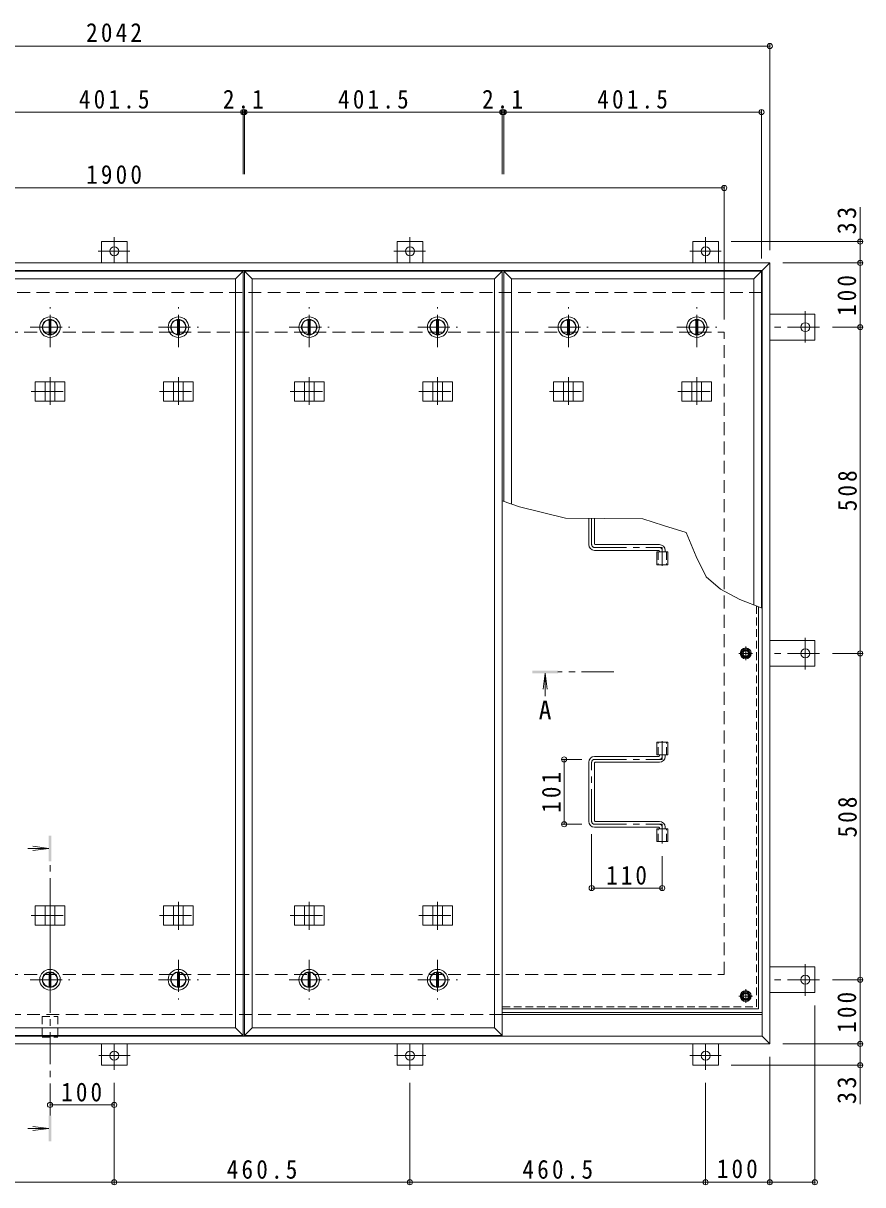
# Model space of a CAD drawing. Units: millimetres at full size, sheet at 1:10. Extents: x -2686 to 2781, y -1962 to 1908.
# Drawn here: x -1503 to -196, y -346 to 1462 of the extents above; entities that cross this region are included whole.
import ezdxf
from ezdxf.enums import TextEntityAlignment as Align

# ---------------------------------------------------------------- set-up
doc = ezdxf.new("R2010")
doc.units = ezdxf.units.MM
doc.header["$LTSCALE"] = 10
doc.header["$PDMODE"] = 32
doc.header["$PDSIZE"] = 8
for name, pattern in [('CHAIN1', [8, 5, -1, 1, -1]), ('DASHED1', [1.8, 1.2, -0.6]), ('DASHED2', [3, 2, -1])]:
    doc.linetypes.add(name, pattern=pattern)
for name, color, linetype, lineweight in [('0-1_躯体', 2, 'DASHED2', 9), ('0-2_仕上', 4, 'Continuous', 9), ('0-3_建具', 4, 'Continuous', 9), ('0-5_寸法', 7, 'Continuous', 9), ('0-6_ハッチ', 6, 'Continuous', 9), ('0-7', 5, 'Continuous', 5), ('0-A', 3, 'CHAIN1', 9), ('0-B', 2, 'Continuous', 9), ('0-C', 2, 'Continuous', 9), ('0-E', 3, 'Continuous', 9), ('0-F', 7, 'Continuous', 9)]:
    doc.layers.add(name, color=color, linetype=linetype, lineweight=lineweight)
doc.styles.add('ＭＳ ゴシック', font='')
doc.styles.get('ＭＳ ゴシック').set_extended_font_data('MS Gothic')

msp = doc.modelspace()

# ---------------------------------------------------------------- linework, layer by layer
at = {"layer": '0-1_躯体'}
for p, q in [((-352.35, 1042.92), (-2370.35, 1042.92)), ((-2311.35, 980.92), (-411.35, 980.92)), ((-411.35, -19.08), (-411.35, 980.92)), ((-2311.35, -19.08), (-411.35, -19.08)), ((-756.97, -81.08), (-2370.35, -81.08))]:
    msp.add_line(p, q, dxfattribs=at)
at = {"layer": '0-1_躯体', "linetype": 'Continuous'}
msp.add_line((-352.35, -81.08), (-756.97, -81.08), dxfattribs=at)
at = {"layer": '0-2_仕上'}
for p, q in [((-1160.6, -114.08), (-1160.6, 1075.92)), ((-1158.47, -114.08), (-1158.47, 1075.92)), ((-756.97, -114.08), (-756.97, 1075.92)), ((-754.85, 717.95), (-754.85, 1075.92)), ((-353.35, 551.69), (-353.35, 1075.92)), ((-1172.6, -102.08), (-1172.6, 1063.92)), ((-1146.47, -102.08), (-1146.47, 1063.92)), ((-768.97, -102.08), (-768.97, 1063.92)), ((-742.85, 713.62), (-742.85, 1063.92)), ((-365.35, 556.34), (-365.35, 1063.92)), ((-690.35, 450.09), (-693.61, 425.3)), ((-690.35, 450.09), (-690.35, 414.48)), ((-690.35, 450.09), (-687.08, 425.3)), ((-1463.35, 177.46), (-1496.12, 177.46)), ((-1463.35, 177.46), (-1488.13, 180.73)), ((-1463.35, 177.46), (-1488.13, 174.2)), ((-1463.35, -258.73), (-1496.12, -258.73)), ((-1463.35, -258.73), (-1488.13, -255.47)), ((-1463.35, -258.73), (-1488.13, -261.99))]:
    msp.add_line(p, q, dxfattribs=at)
at = {"layer": '0-2_仕上', "color": 3}
for p, q in [((-516.5, 638.92), (-516.5, 618.92)), ((-516.5, 638.92), (-499.2, 638.92)), ((-499.2, 638.92), (-499.2, 618.92)), ((-516.5, 618.92), (-499.2, 618.92)), ((-516.5, 322.92), (-516.5, 342.92)), ((-516.5, 342.92), (-499.2, 342.92)), ((-499.2, 322.92), (-499.2, 342.92)), ((-516.5, 322.92), (-499.2, 322.92)), ((-516.5, 187.92), (-516.5, 207.92)), ((-516.5, 207.92), (-499.2, 207.92)), ((-499.2, 187.92), (-499.2, 207.92)), ((-516.5, 187.92), (-499.2, 187.92))]:
    msp.add_line(p, q, dxfattribs=at)
at = {"layer": '0-2_仕上', "color": 3, "linetype": 'DASHED1'}
for p, q in [((-514.2, 638.92), (-514.2, 618.92)), ((-501.5, 638.92), (-501.5, 618.92)), ((-514.2, 322.92), (-514.2, 342.92)), ((-501.5, 322.92), (-501.5, 342.92)), ((-514.2, 187.92), (-514.2, 207.92)), ((-501.5, 187.92), (-501.5, 207.92))]:
    msp.add_line(p, q, dxfattribs=at)
at = {"layer": '0-2_仕上', "linetype": 'CHAIN1'}
for p, q in [((-583.51, 452.09), (-670.35, 452.09)), ((-1461.35, -238.73), (-1461.35, 157.46))]:
    msp.add_line(p, q, dxfattribs=at)
at = {"layer": '0-2_仕上'}
for points in [[(-1172.6, 1063.92), (-1160.6, 1075.92), (-1562.1, 1075.92)], [(-1172.6, 1063.92), (-1550.1, 1063.92), (-1562.1, 1075.92)], [(-768.97, 1063.92), (-756.97, 1075.92), (-1158.47, 1075.92)], [(-768.97, 1063.92), (-1146.47, 1063.92), (-1158.47, 1075.92)], [(-365.35, 1063.92), (-353.35, 1075.92), (-754.85, 1075.92)], [(-365.35, 1063.92), (-742.85, 1063.92), (-754.85, 1075.92)], [(-1550.1, -102.08), (-1562.1, -114.08), (-1160.6, -114.08)], [(-1550.1, -102.08), (-1172.6, -102.08), (-1160.6, -114.08)], [(-1146.47, -102.08), (-1158.47, -114.08), (-756.97, -114.08)], [(-1146.47, -102.08), (-768.97, -102.08), (-756.97, -114.08)]]:
    msp.add_lwpolyline(points, dxfattribs=at)
for points in [[(-710.35, 450.09), (-710.35, 454.09), (-670.35, 450.09), (-670.35, 454.09)], [(-1459.35, 197.46), (-1463.35, 197.46), (-1459.35, 157.46), (-1463.35, 157.46)], [(-1463.35, -278.73), (-1459.35, -278.73), (-1463.35, -238.73), (-1459.35, -238.73)]]:
    msp.add_solid(points, dxfattribs=at)
at = {"layer": '0-3_建具', "color": 2}
for p, q in [((-340.35, 1088.92), (-2382.35, 1088.92)), ((-340.35, 1088.92), (-352.35, 1076.92)), ((-340.35, -127.08), (-340.35, 1088.92)), ((-352.35, 1076.92), (-2370.35, 1076.92)), ((-352.35, -115.08), (-352.35, 1076.92)), ((-352.35, -81.08), (-756.97, -81.08)), ((-352.35, -115.08), (-2370.35, -115.08)), ((-340.35, -127.08), (-352.35, -115.08)), ((-340.35, -127.08), (-2382.35, -127.08))]:
    msp.add_line(p, q, dxfattribs=at)
at = {"layer": '0-3_建具', "linetype": 'CHAIN1'}
for p, q in [((-1461.35, 911.04), (-1461.35, 867.8)), ((-1261.35, 911.04), (-1261.35, 867.8)), ((-1057.72, 911.04), (-1057.72, 867.8)), ((-857.72, 911.04), (-857.72, 867.8)), ((-654.1, 911.04), (-654.1, 867.8)), ((-454.1, 911.04), (-454.1, 867.8)), ((-1490.76, 888.92), (-1431.94, 888.92)), ((-1290.76, 888.92), (-1231.94, 888.92)), ((-1087.13, 888.92), (-1028.31, 888.92)), ((-887.13, 888.92), (-828.31, 888.92)), ((-683.51, 888.92), (-624.69, 888.92)), ((-483.51, 888.92), (-424.69, 888.92)), ((-1461.35, 50.81), (-1461.35, 94.04)), ((-1261.35, 50.81), (-1261.35, 94.04)), ((-1057.72, 50.81), (-1057.72, 94.04)), ((-857.72, 50.81), (-857.72, 94.04)), ((-1490.76, 72.92), (-1431.94, 72.92)), ((-1290.76, 72.92), (-1231.94, 72.92)), ((-1087.13, 72.92), (-1028.31, 72.92)), ((-887.13, 72.92), (-828.31, 72.92))]:
    msp.add_line(p, q, dxfattribs=at)
at = {"layer": '0-3_建具'}
for p, q in [((-1484.44, 903.92), (-1484.44, 873.92)), ((-1484.44, 903.92), (-1438.26, 903.92)), ((-1468.85, 903.92), (-1468.85, 873.92)), ((-1453.85, 903.92), (-1453.85, 873.92)), ((-1438.26, 903.92), (-1438.26, 873.92)), ((-1284.44, 903.92), (-1284.44, 873.92)), ((-1284.44, 903.92), (-1238.26, 903.92)), ((-1268.85, 903.92), (-1268.85, 873.92)), ((-1253.85, 903.92), (-1253.85, 873.92)), ((-1238.26, 903.92), (-1238.26, 873.92)), ((-1080.81, 903.92), (-1080.81, 873.92)), ((-1080.81, 903.92), (-1034.63, 903.92)), ((-1065.22, 903.92), (-1065.22, 873.92)), ((-1050.22, 903.92), (-1050.22, 873.92)), ((-1034.63, 903.92), (-1034.63, 873.92)), ((-880.81, 903.92), (-880.81, 873.92)), ((-880.81, 903.92), (-834.63, 903.92)), ((-865.22, 903.92), (-865.22, 873.92)), ((-850.22, 903.92), (-850.22, 873.92)), ((-834.63, 903.92), (-834.63, 873.92)), ((-677.19, 903.92), (-677.19, 873.92)), ((-677.19, 903.92), (-631.01, 903.92)), ((-661.6, 903.92), (-661.6, 873.92)), ((-646.6, 903.92), (-646.6, 873.92)), ((-631.01, 903.92), (-631.01, 873.92)), ((-477.19, 903.92), (-477.19, 873.92)), ((-477.19, 903.92), (-431.01, 903.92)), ((-461.6, 903.92), (-461.6, 873.92)), ((-446.6, 903.92), (-446.6, 873.92)), ((-431.01, 903.92), (-431.01, 873.92)), ((-1484.44, 873.92), (-1438.26, 873.92)), ((-1284.44, 873.92), (-1238.26, 873.92)), ((-1080.81, 873.92), (-1034.63, 873.92)), ((-880.81, 873.92), (-834.63, 873.92)), ((-677.19, 873.92), (-631.01, 873.92)), ((-477.19, 873.92), (-431.01, 873.92)), ((-1484.44, 57.92), (-1484.44, 87.92)), ((-1484.44, 87.92), (-1438.26, 87.92)), ((-1468.85, 57.92), (-1468.85, 87.92)), ((-1453.85, 57.92), (-1453.85, 87.92)), ((-1438.26, 57.92), (-1438.26, 87.92)), ((-1284.44, 57.92), (-1284.44, 87.92)), ((-1284.44, 87.92), (-1238.26, 87.92)), ((-1268.85, 57.92), (-1268.85, 87.92)), ((-1253.85, 57.92), (-1253.85, 87.92)), ((-1238.26, 57.92), (-1238.26, 87.92)), ((-1080.81, 57.92), (-1080.81, 87.92)), ((-1080.81, 87.92), (-1034.63, 87.92)), ((-1065.22, 57.92), (-1065.22, 87.92)), ((-1050.22, 57.92), (-1050.22, 87.92)), ((-1034.63, 57.92), (-1034.63, 87.92)), ((-880.81, 57.92), (-880.81, 87.92)), ((-880.81, 87.92), (-834.63, 87.92)), ((-865.22, 57.92), (-865.22, 87.92)), ((-850.22, 57.92), (-850.22, 87.92)), ((-834.63, 57.92), (-834.63, 87.92)), ((-1484.44, 57.92), (-1438.26, 57.92)), ((-1284.44, 57.92), (-1238.26, 57.92)), ((-1080.81, 57.92), (-1034.63, 57.92)), ((-880.81, 57.92), (-834.63, 57.92))]:
    msp.add_line(p, q, dxfattribs=at)
at = {"layer": '0-5_寸法'}
for p, q in [((-199.63, 1122.12), (-199.63, 1175.88)), ((-730.46, 709.15), (-756.97, 718.72)), ((-658.54, 691.46), (-730.46, 709.15)), ((-199.63, -160.28), (-199.63, -220.62))]:
    msp.add_line(p, q, dxfattribs=at)
msp.add_lwpolyline([(-352.35, 551.31), (-386.89, 564.68), (-417.12, 581.1), (-439.69, 600.34), (-455.05, 631.79), (-470.86, 669.25), (-505.83, 679.94), (-538.38, 690.74), (-658.54, 691.46)], dxfattribs=at)
at = {"layer": '0-5_寸法', "linetype": 'DASHED1'}
for points in [[(-1473.65, -84.28), (-1449.05, -84.28), (-1449.05, -116.28)], [(-1473.65, -84.28), (-1473.65, -116.28), (-1449.05, -116.28)]]:
    msp.add_lwpolyline(points, dxfattribs=at)
at = {"layer": '0-6_ハッチ'}
for p, q in [((-622.35, 691.25), (-622.35, 650.42)), ((-613.35, 691.19), (-613.35, 651.42)), ((-513.35, 641.42), (-613.35, 641.42)), ((-612.35, 650.42), (-512.35, 650.42)), ((-512.35, 640.42), (-512.35, 638.92)), ((-503.35, 641.42), (-503.35, 638.92)), ((-622.35, 219.42), (-622.35, 311.42)), ((-513.35, 320.42), (-613.35, 320.42)), ((-613.35, 220.42), (-613.35, 310.42)), ((-612.35, 311.42), (-512.35, 311.42)), ((-512.35, 321.42), (-512.35, 322.92)), ((-503.35, 320.42), (-503.35, 322.92)), ((-612.35, 219.42), (-512.35, 219.42)), ((-513.35, 210.42), (-613.35, 210.42)), ((-512.35, 209.42), (-512.35, 207.92)), ((-503.35, 210.42), (-503.35, 207.92)), ((-756.97, -78.08), (-352.35, -78.08)), ((-756.97, -81.08), (-352.35, -81.08))]:
    msp.add_line(p, q, dxfattribs=at)
at = {"layer": '0-6_ハッチ', "linetype": 'CHAIN1'}
for p, q in [((-617.85, 691.22), (-617.85, 650.43)), ((-613.34, 645.92), (-507.85, 645.92)), ((-507.85, 617.54), (-507.85, 645.92)), ((-507.85, 344.3), (-507.85, 315.92)), ((-617.85, 219.43), (-617.85, 311.41)), ((-613.34, 315.92), (-507.85, 315.92)), ((-613.34, 214.92), (-507.85, 214.92)), ((-507.85, 185.04), (-507.85, 214.92))]:
    msp.add_line(p, q, dxfattribs=at)
at = {"layer": '0-6_ハッチ'}
for centre, radius, start, end in [((-612.35, 651.42), 1, 180, 270), ((-613.35, 650.42), 9, 180, 270), ((-513.35, 640.42), 1, 0, 90), ((-512.35, 641.42), 9, 0, 90), ((-613.35, 311.42), 9, 90, 180), ((-612.35, 310.42), 1, 90, 180), ((-513.35, 321.42), 1, 270, 0), ((-512.35, 320.42), 9, 270, 0), ((-613.35, 219.42), 9, 180, 270), ((-612.35, 220.42), 1, 180, 270), ((-512.35, 210.42), 9, 0, 90), ((-513.35, 209.42), 1, 0, 90)]:
    msp.add_arc(centre, radius, start, end, dxfattribs=at)
at = {"layer": '0-6_ハッチ', "linetype": 'CHAIN1'}
for centre, radius, start, end in [((-613.34, 650.43), 4.51, 180, 270), ((-512.35, 641.42), 4.5, 360, 89.70431), ((-613.34, 311.41), 4.51, 90, 180), ((-512.35, 320.42), 4.5, 270.29569, 0), ((-613.34, 219.43), 4.51, 180, 270), ((-512.35, 210.42), 4.5, 0, 89.70431)]:
    msp.add_arc(centre, radius, start, end, dxfattribs=at)
at = {"layer": '0-7'}
for centre, radius in [((-377.85, 480.92), 5), ((-377.85, 480.92), 4.19), ((-377.85, -52.58), 5), ((-377.85, -52.58), 4.19)]:
    msp.add_circle(centre, radius, dxfattribs=at)
at = {"layer": '0-A', "linetype": 'DASHED1'}
for p in [(-361.05, 554.68), (-756.97, -69.38)]:
    msp.add_line(p, (-361.05, -69.38), dxfattribs=at)
at = {"layer": '0-A', "linetype": 'Continuous'}
for q in [(-357.85, 553.44), (-756.97, -72.58)]:
    msp.add_line((-357.85, -72.58), q, dxfattribs=at)
at = {"layer": '0-A'}
for p, q in [((-377.85, 470.24), (-377.85, 491.6)), ((-367.17, 480.92), (-388.53, 480.92)), ((-367.17, -52.58), (-388.53, -52.58)), ((-377.85, -63.26), (-377.85, -41.9))]:
    msp.add_line(p, q, dxfattribs=at)
at = {"layer": '0-B'}
for p, q in [((-385.35, 480.92), (-381.6, 487.42)), ((-381.6, 487.42), (-374.1, 487.42)), ((-370.35, 480.92), (-374.1, 487.42)), ((-370.35, 480.92), (-374.1, 474.42)), ((-385.35, -52.58), (-381.6, -46.08)), ((-381.6, -46.08), (-374.1, -46.08)), ((-370.35, -52.58), (-374.1, -46.08)), ((-370.35, -52.58), (-374.1, -59.08))]:
    msp.add_line(p, q, dxfattribs=at)
for points in [[(-385.35, 480.92), (-381.6, 474.42), (-374.1, 474.42)], [(-385.35, -52.58), (-381.6, -59.08), (-374.1, -59.08)]]:
    msp.add_lwpolyline(points, dxfattribs=at)
for centre, radius in [((-377.85, 480.92), 8.5), ((-377.85, 480.92), 6.5), ((-377.85, -52.58), 8.5), ((-377.85, -52.58), 6.5)]:
    msp.add_circle(centre, radius, dxfattribs=at)
at = {"layer": '0-C', "linetype": 'CHAIN1'}
for p, q in [((-1461.35, 957.92), (-1461.35, 1019.92)), ((-1261.35, 957.92), (-1261.35, 1019.92)), ((-1057.72, 957.92), (-1057.72, 1019.92)), ((-857.72, 957.92), (-857.72, 1019.92)), ((-654.1, 957.92), (-654.1, 1019.92)), ((-454.1, 957.92), (-454.1, 1019.92)), ((-1492.35, 988.92), (-1430.35, 988.92)), ((-1292.35, 988.92), (-1230.35, 988.92)), ((-1088.72, 988.92), (-1026.72, 988.92)), ((-888.72, 988.92), (-826.72, 988.92)), ((-685.1, 988.92), (-623.1, 988.92)), ((-485.1, 988.92), (-423.1, 988.92)), ((-1461.35, 3.92), (-1461.35, -58.08)), ((-1261.35, 3.92), (-1261.35, -58.08)), ((-1057.72, 3.92), (-1057.72, -58.08)), ((-857.72, 3.92), (-857.72, -58.08)), ((-1492.35, -27.08), (-1430.35, -27.08)), ((-1292.35, -27.08), (-1230.35, -27.08)), ((-1088.72, -27.08), (-1026.72, -27.08)), ((-888.72, -27.08), (-826.72, -27.08))]:
    msp.add_line(p, q, dxfattribs=at)
at = {"layer": '0-C'}
for p, q in [((-1462.85, 1000.33), (-1462.85, 977.52)), ((-1459.85, 1000.33), (-1459.85, 977.52)), ((-1262.85, 1000.33), (-1262.85, 977.52)), ((-1259.85, 1000.33), (-1259.85, 977.52)), ((-1059.22, 1000.33), (-1059.22, 977.52)), ((-1056.22, 1000.33), (-1056.22, 977.52)), ((-859.22, 1000.33), (-859.22, 977.52)), ((-856.22, 1000.33), (-856.22, 977.52)), ((-655.6, 1000.33), (-655.6, 977.52)), ((-652.6, 1000.33), (-652.6, 977.52)), ((-455.6, 1000.33), (-455.6, 977.52)), ((-452.6, 1000.33), (-452.6, 977.52)), ((-1462.85, -38.48), (-1462.85, -15.67)), ((-1459.85, -38.48), (-1459.85, -15.67)), ((-1262.85, -38.48), (-1262.85, -15.67)), ((-1259.85, -38.48), (-1259.85, -15.67)), ((-1059.22, -38.48), (-1059.22, -15.67)), ((-1056.22, -38.48), (-1056.22, -15.67)), ((-859.22, -38.48), (-859.22, -15.67)), ((-856.22, -38.48), (-856.22, -15.67))]:
    msp.add_line(p, q, dxfattribs=at)
for centre, radius in [((-1461.35, 988.92), 16), ((-1461.35, 988.92), 12), ((-1461.35, 988.92), 11.5), ((-1261.35, 988.92), 16), ((-1261.35, 988.92), 12), ((-1261.35, 988.92), 11.5), ((-1057.72, 988.92), 16), ((-1057.72, 988.92), 12), ((-1057.72, 988.92), 11.5), ((-857.72, 988.92), 16), ((-857.72, 988.92), 12), ((-857.72, 988.92), 11.5), ((-654.1, 988.92), 16), ((-654.1, 988.92), 12), ((-654.1, 988.92), 11.5), ((-454.1, 988.92), 16), ((-454.1, 988.92), 12), ((-454.1, 988.92), 11.5), ((-1461.35, -27.08), 16), ((-1461.35, -27.08), 12), ((-1461.35, -27.08), 11.5), ((-1261.35, -27.08), 16), ((-1261.35, -27.08), 12), ((-1261.35, -27.08), 11.5), ((-1057.72, -27.08), 16), ((-1057.72, -27.08), 12), ((-1057.72, -27.08), 11.5), ((-857.72, -27.08), 16), ((-857.72, -27.08), 12), ((-857.72, -27.08), 11.5)]:
    msp.add_circle(centre, radius, dxfattribs=at)
at = {"layer": '0-E'}
for p, q in [((-1381.35, 1088.92), (-1381.35, 1122.12)), ((-1381.35, 1122.12), (-1341.35, 1122.12)), ((-1341.35, 1088.92), (-1341.35, 1122.12)), ((-920.85, 1088.92), (-920.85, 1122.12)), ((-920.85, 1122.12), (-880.85, 1122.12)), ((-880.85, 1088.92), (-880.85, 1122.12)), ((-460.35, 1122.12), (-420.35, 1122.12)), ((-460.35, 1088.92), (-460.35, 1122.12)), ((-420.35, 1088.92), (-420.35, 1122.12)), ((-340.35, 1008.92), (-270.15, 1008.92)), ((-270.15, 1008.92), (-270.15, 968.92)), ((-340.35, 968.92), (-270.15, 968.92)), ((-340.35, 500.92), (-270.15, 500.92)), ((-270.15, 460.92), (-270.15, 500.92)), ((-340.35, 460.92), (-270.15, 460.92)), ((-340.35, -7.08), (-270.15, -7.08)), ((-270.15, -47.08), (-270.15, -7.08)), ((-340.35, -47.08), (-270.15, -47.08)), ((-1381.35, -127.08), (-1381.35, -160.28)), ((-1341.35, -127.08), (-1341.35, -160.28)), ((-920.85, -127.08), (-920.85, -160.28)), ((-880.85, -127.08), (-880.85, -160.28)), ((-460.35, -127.08), (-460.35, -160.28)), ((-420.35, -127.08), (-420.35, -160.28)), ((-1341.35, -160.28), (-1381.35, -160.28)), ((-880.85, -160.28), (-920.85, -160.28)), ((-460.35, -160.28), (-420.35, -160.28))]:
    msp.add_line(p, q, dxfattribs=at)
at = {"layer": '0-E', "linetype": 'CHAIN1'}
for p, q in [((-1361.35, 1129.28), (-1361.35, 1089.12)), ((-900.85, 1129.28), (-900.85, 1089.12)), ((-440.35, 1129.28), (-440.35, 1089.12)), ((-1386.19, 1107.12), (-1337.3, 1107.12)), ((-925.69, 1107.12), (-876.8, 1107.12)), ((-465.19, 1107.12), (-416.3, 1107.12)), ((-285.15, 1013.76), (-285.15, 964.88)), ((-262.99, 988.92), (-340.35, 988.92)), ((-285.15, 456.08), (-285.15, 504.97)), ((-262.99, 480.92), (-340.35, 480.92)), ((-285.15, -51.92), (-285.15, -3.03)), ((-262.99, -27.08), (-340.35, -27.08)), ((-1361.35, -167.43), (-1361.35, -127.28)), ((-900.85, -167.43), (-900.85, -127.28)), ((-440.35, -167.43), (-440.35, -127.28)), ((-1336.51, -145.28), (-1385.39, -145.28)), ((-876.01, -145.28), (-924.89, -145.28)), ((-465.19, -145.28), (-416.3, -145.28))]:
    msp.add_line(p, q, dxfattribs=at)
at = {"layer": '0-E'}
for centre in [(-1361.35, 1107.12), (-900.85, 1107.12), (-440.35, 1107.12), (-285.15, 988.92), (-285.15, 480.92), (-285.15, -27.08), (-1361.35, -145.28), (-900.85, -145.28), (-440.35, -145.28)]:
    msp.add_circle(centre, 7, dxfattribs=at)
at = {"layer": '0-F'}
for p, q in [((-340.35, 1429.64), (-340.35, 1108.92)), ((-2382.35, 1426.64), (-340.35, 1426.64)), ((-1562.1, 1323.84), (-1160.6, 1323.84)), ((-1160.6, 1326.84), (-1160.6, 1227.25)), ((-1160.6, 1323.84), (-1158.47, 1323.84)), ((-1158.47, 1326.84), (-1158.47, 1227.25)), ((-1158.47, 1323.84), (-756.97, 1323.84)), ((-756.97, 1326.84), (-756.97, 1227.25)), ((-756.97, 1323.84), (-754.85, 1323.84)), ((-754.85, 1326.84), (-754.85, 1227.25)), ((-754.85, 1323.84), (-353.35, 1323.84)), ((-353.35, 1326.84), (-353.35, 1095.92)), ((-2311.35, 1205.64), (-411.35, 1205.64)), ((-411.35, 1208.64), (-411.35, 1000.92)), ((-196.63, 1122.12), (-400.35, 1122.12)), ((-199.63, 1088.92), (-199.63, 1122.12)), ((-196.63, 1088.92), (-320.35, 1088.92)), ((-199.63, 1088.92), (-199.63, 988.92)), ((-196.63, 988.92), (-242.99, 988.92)), ((-199.63, 480.92), (-199.63, 988.92)), ((-196.63, 480.92), (-242.99, 480.92)), ((-199.63, -27.08), (-199.63, 480.92)), ((-663.81, 315.92), (-633.34, 315.92)), ((-660.81, 315.92), (-660.81, 214.92)), ((-663.81, 214.92), (-633.34, 214.92)), ((-617.85, 112.63), (-617.85, 199.43)), ((-507.85, 112.63), (-507.85, 165.04)), ((-507.85, 115.63), (-617.85, 115.63)), ((-196.63, -27.08), (-242.99, -27.08)), ((-199.63, -27.08), (-199.63, -127.08)), ((-270.15, -345.32), (-270.15, -67.08)), ((-196.63, -127.08), (-320.35, -127.08)), ((-199.63, -127.08), (-199.63, -160.28)), ((-196.63, -160.28), (-400.35, -160.28)), ((-340.35, -345.32), (-340.35, -147.08)), ((-1361.35, -345.32), (-1361.35, -187.43)), ((-900.85, -345.32), (-900.85, -187.43)), ((-440.35, -345.32), (-440.35, -187.43)), ((-1361.35, -221.96), (-1461.35, -221.96)), ((-1821.85, -342.32), (-1361.35, -342.32)), ((-1361.35, -342.32), (-900.85, -342.32)), ((-900.85, -342.32), (-440.35, -342.32)), ((-440.35, -342.32), (-340.35, -342.32)), ((-340.35, -342.32), (-270.15, -342.32))]:
    msp.add_line(p, q, dxfattribs=at)
for p in [(-340.35, 1426.64), (-1160.6, 1323.84), (-1158.47, 1323.84), (-756.97, 1323.84), (-754.85, 1323.84), (-353.35, 1323.84), (-411.35, 1205.64), (-199.63, 1122.12), (-199.63, 1088.92), (-199.63, 988.92), (-199.63, 480.92), (-660.81, 315.92), (-660.81, 214.92), (-617.85, 115.63), (-507.85, 115.63), (-199.63, -27.08), (-199.63, -127.08), (-199.63, -160.28), (-1461.35, -221.96), (-1361.35, -221.96), (-1361.35, -342.32), (-900.85, -342.32), (-440.35, -342.32), (-340.35, -342.32), (-270.15, -342.32)]:
    msp.add_point(p, dxfattribs=at)

# ---------------------------------------------------------------- texts
at = {"layer": '0-5_寸法', "color": 2, "style": 'ＭＳ ゴシック'}
msp.add_text('A', height=29.33, dxfattribs=at).set_placement((-700.35, 369.39), align=Align.BOTTOM_LEFT)
at = {"layer": '0-F', "color": 2, "char_height": 29.33, "attachment_point": 7, "style": 'ＭＳ ゴシック'}
for s, insert in [('\\T1.28;\\W0.9;2042', (-1405.1, 1432.64)), ('\\T1.28;\\W0.9;401.5', (-1416.35, 1328.84)), ('\\T1.27;\\W0.9;2.1', (-1192.04, 1328.84)), ('\\T1.28;\\W0.9;401.5', (-1012.72, 1328.84)), ('\\T1.27;\\W0.9;2.1', (-788.41, 1328.84)), ('\\T1.28;\\W0.9;401.5', (-609.1, 1328.84)), ('\\T1.28;\\W0.9;1900', (-1405.1, 1211.64)), ('\\T1.27;\\W0.9;110', (-595.35, 120.63)), ('\\T1.27;\\W0.9;100', (-1443.85, -216.96)), ('\\T1.27;\\W0.9;100', (-422.85, -336.32)), ('\\T1.28;\\W0.9;460.5', (-1186.1, -337.32)), ('\\T1.28;\\W0.9;460.5', (-725.6, -337.32))]:
    msp.add_mtext(s, dxfattribs=dict(at, insert=insert))
at = {"layer": '0-F', "color": 2, "char_height": 29.33, "attachment_point": 7, "rotation": 90, "style": 'ＭＳ ゴシック'}
for s, insert in [('\\T1.27;\\W0.95;33', (-205.63, 1133.38)), ('\\T1.27;\\W0.9;100', (-205.63, 1006.42)), ('\\T1.27;\\W0.9;508', (-204.63, 702.42)), ('\\T1.27;\\W0.9;101', (-665.81, 232.92)), ('\\T1.27;\\W0.9;508', (-204.63, 194.42)), ('\\T1.27;\\W0.9;100', (-205.63, -109.58)), ('\\T1.27;\\W0.95;33', (-205.63, -220.62))]:
    msp.add_mtext(s, dxfattribs=dict(at, insert=insert))

doc.saveas('drawing.dxf')
